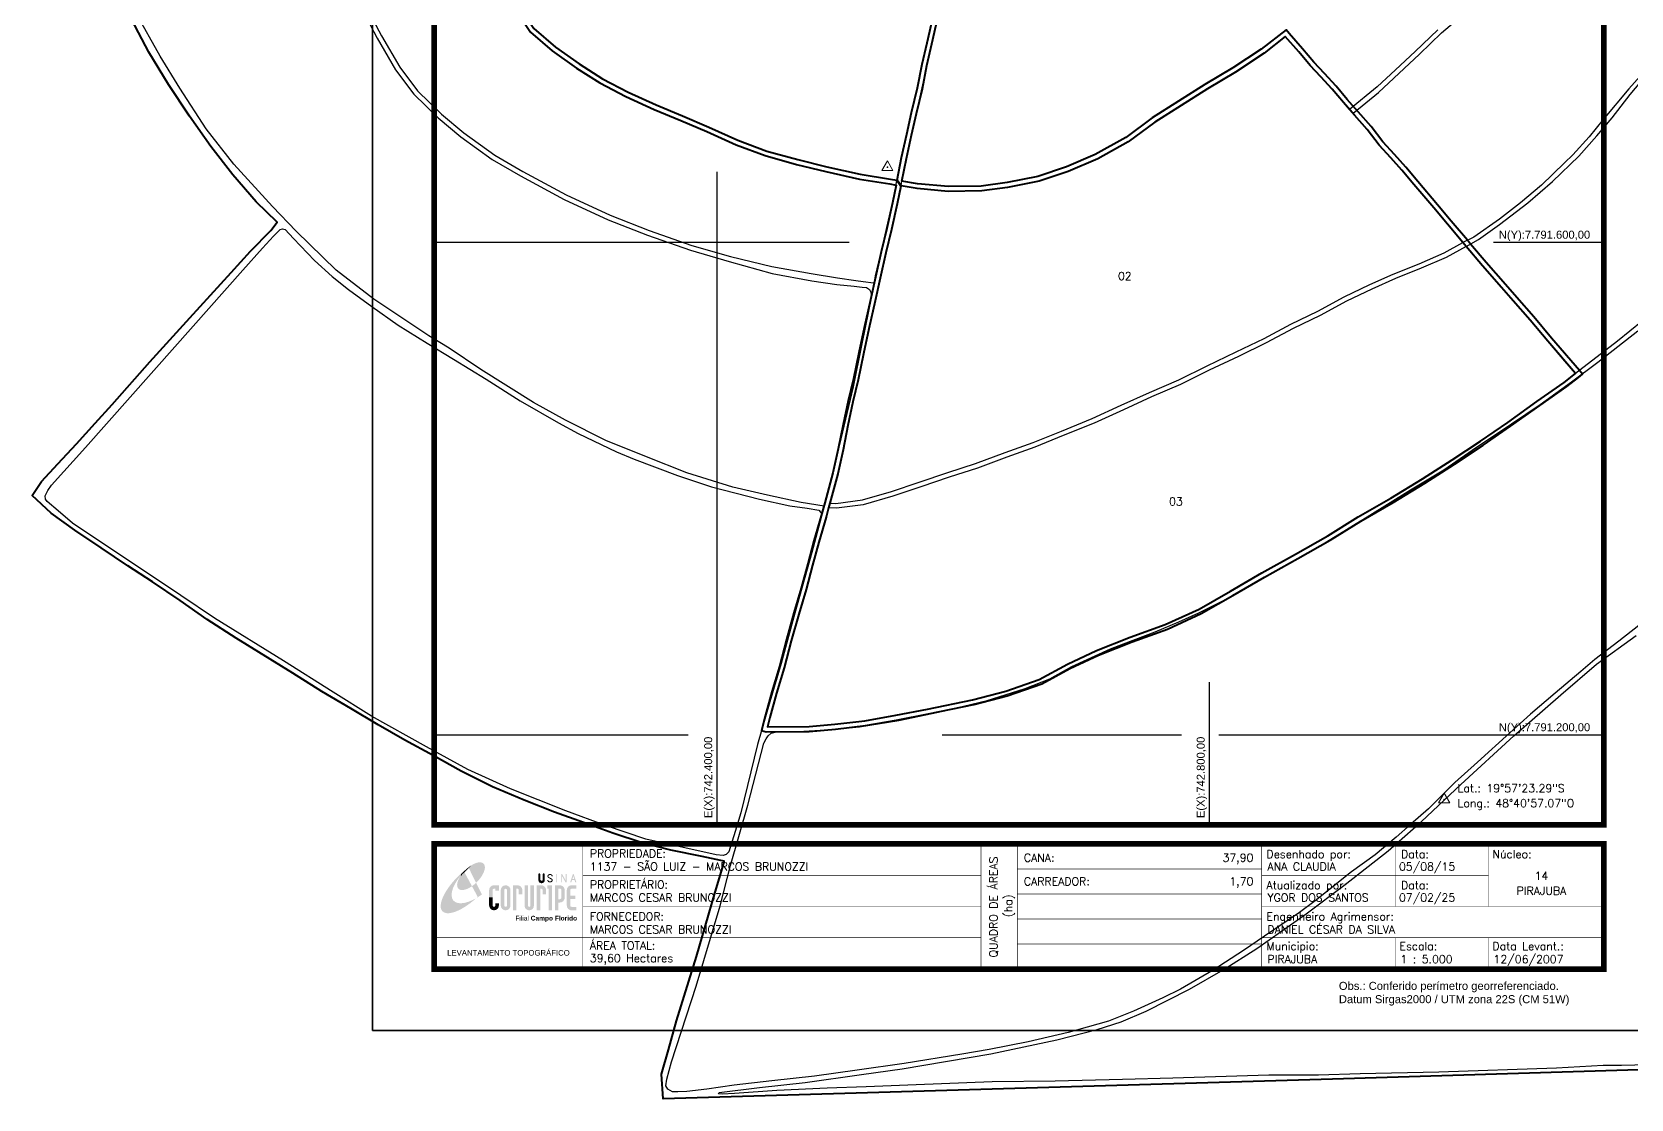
# Model space of a CAD drawing. Extents: x 741844 to 743821, y 7790904 to 7792445.
# Drawn here: x 741844 to 743142, y 7790904 to 7791771 of the extents above; entities that cross this region are included whole.
import ezdxf
from ezdxf.enums import TextEntityAlignment as Align

# ---------------------------------------------------------------- set-up
doc = ezdxf.new("R2010")
doc.units = 0
doc.header["$XCLIPFRAME"] = 2
doc.linetypes.add('LIN0', pattern=[0])
for name, color, linetype, lineweight in [('0114001133', 1, 'LIN0', 40), ('0114001137', 1, 'LIN0', 40), ('COORDENADAS', 7, 'Continuous', 5)]:
    doc.layers.add(name, color=color, linetype=linetype, lineweight=lineweight)
for name, color, linetype in [('0114001133001', 5, 'LIN0'), ('0114001133002', 5, 'LIN0'), ('0114001133003', 5, 'LIN0'), ('0114001133004', 5, 'LIN0'), ('0114001133005', 5, 'LIN0'), ('0114001133006', 5, 'LIN0'), ('0114001133007', 5, 'LIN0'), ('0114001133008', 5, 'LIN0'), ('0114001137001', 5, 'LIN0'), ('0114001137002', 5, 'LIN0'), ('0114001137003', 5, 'LIN0'), ('MALHA', 8, 'Continuous'), ('Margem', 5, 'Continuous'), ('TEXTO_NUN_TAL', 7, 'Continuous')]:
    doc.layers.add(name, color=color, linetype=linetype)
doc.styles.add('ARIAL', font='arial.ttf')
doc.styles.add('marcelo', font='arial.ttf')
doc.styles.add('Simplex', font='simplex.shx')
doc.styles.get("Standard").update_dxf_attribs({"font": 'arial.ttf'})
picture_1 = doc.add_image_def('image1.ecw', size_in_pixel=(69120, 216576))

# ---------------------------------------------------------------- blocks, each defined once
blk = doc.blocks.new('A$C78F83FB3')
at = {"layer": 'Margem'}
h = blk.add_hatch(color=20, dxfattribs=at)
edge = h.paths.add_edge_path()
edge.add_ellipse((19.49, 23.77), major_axis=(-6.68, -6.67), ratio=0.469426, start_angle=292.73277, end_angle=601.25787)
edge.add_ellipse((22.83, 22.05), major_axis=(12.64, 11.29), ratio=0.457614, start_angle=79.90686, end_angle=107.91393)
edge = h.paths.add_edge_path()
edge.add_ellipse((18.28, 18.7), major_axis=(13.95, 13.59), ratio=0.386848, start_angle=63.96117, end_angle=264.59932)
edge.add_ellipse((22.83, 22.05), major_axis=(12.64, 11.29), ratio=0.457614, start_angle=107.91393, end_angle=245.11815, ccw=False)
edge.add_ellipse((19.49, 23.77), major_axis=(-6.68, -6.67), ratio=0.469426, start_angle=241.25787, end_angle=292.73277, ccw=False)
for color, points in [(20, [(15.46, 26.12), (14.17, 24.81), (14.06, 24.24), (14.39, 23.97), (14.67, 24.54), (19.47, 29.32), (18.48, 28.66), (17.31, 27.78)]), (7, [(58.42, 24.9), (57.9, 24.9), (57.9, 21.73, -0.414214), (57.15, 20.98), (56.84, 20.98, -0.414214), (56.09, 21.73), (56.09, 24.9), (55.57, 24.9), (55.57, 21.73, 0.414214), (56.84, 20.46), (57.15, 20.46, 0.414214), (58.42, 21.73)]), (7, [(61.7, 24.9), (61.23, 24.9, 0.396318), (60.04, 23.78), (60.04, 23.72, 0.151912), (60.39, 22.97), (60.46, 22.92), (62.18, 22), (62.85, 21.83, 0.12407), (62.51, 22.42), (60.75, 23.36, -0.13192), (60.56, 23.77, -0.385578), (61.23, 24.37), (61.7, 24.37, -0.414214), (62.37, 23.7), (62.89, 23.7, 0.414214)]), (7, [(62.37, 23.7), (62.89, 23.7, 0.414214), (61.7, 24.9), (61.23, 24.9, 0.396318), (60.04, 23.78), (60.04, 23.72, 0.151912), (60.39, 22.97), (60.46, 22.92), (62.18, 22), (62.18, 22, -0.131921), (62.37, 21.59, -0.385578), (61.7, 20.98), (61.23, 20.98, -0.414214), (60.56, 21.65), (60.04, 21.65, 0.414214), (61.23, 20.46), (61.7, 20.46, 0.402546), (62.89, 21.61, 0.165292), (62.51, 22.42), (60.75, 23.36, -0.13192), (60.56, 23.77, -0.385578), (61.23, 24.37), (61.7, 24.37, -0.414214)]), (7, [(30.97, 12.46), (29.13, 12.46), (29.13, 8.21, 1), (34.29, 8.21), (34.29, 9.41), (32.45, 9.41), (32.45, 8.21, -1), (30.97, 8.21)])]:
    blk.add_hatch(color=color, dxfattribs=at).paths.add_polyline_path(points)
h = blk.add_hatch(color=7, dxfattribs=at)
h.paths.add_polyline_path([(31.71, 18.93, 0.414214), (29.13, 16.35), (29.13, 12.46), (30.97, 12.46), (30.97, 16.35, -0.414214), (31.71, 17.09), (32.45, 17.09), (32.45, 16.02), (34.29, 16.02), (34.29, 18.93)])
h.paths.add_polyline_path([(44.15, 17.09, -0.414214), (44.89, 16.35), (44.89, 14.1), (46.72, 14.1), (46.72, 16.17, 0.433937), (44.15, 18.93), (41.77, 18.93), (41.77, 12.46), (43.61, 12.46), (43.61, 17.09)])
h.paths.add_polyline_path([(43.61, 12.46), (41.77, 12.46), (41.77, 5.62), (43.61, 5.62)])
h.paths.add_polyline_path([(47.92, 12.46), (49.75, 12.46), (49.75, 18.93), (47.92, 18.93)])
h.paths.add_polyline_path([(52.91, 18.93), (51.08, 18.93), (51.08, 12.46), (52.91, 12.46)])
h.paths.add_polyline_path([(51.08, 8.12, -1), (49.75, 8.12), (49.75, 12.46), (47.92, 12.46), (47.92, 8.12, 1), (52.91, 8.12), (52.91, 12.46), (51.08, 12.46)])
h.paths.add_polyline_path([(54.41, 12.46), (56.25, 12.46), (56.25, 17.09), (56.79, 17.09, -0.414214), (57.53, 16.35), (57.53, 14.1), (59.36, 14.1), (59.36, 16.17, 0.433937), (56.79, 18.93), (54.41, 18.93)])
h.paths.add_polyline_path([(56.25, 12.46), (54.41, 12.46), (54.41, 5.62), (56.25, 5.62)])
h.paths.add_polyline_path([(60.73, 12.46), (62.58, 12.46), (62.58, 18.93), (60.02, 18.93), (60.02, 17.08), (60.73, 17.08)])
h.paths.add_polyline_path([(62.58, 12.46), (60.73, 12.46), (60.73, 5.62), (62.58, 5.62)])
h.paths.add_polyline_path([(64.06, 12.46), (65.82, 12.46), (65.82, 17.17), (66.66, 17.17, -0.450417), (67.48, 16.25), (67.48, 12.46), (69.24, 12.46, 0.002307), (69.24, 12.48, 0.005282), (69.23, 12.54, -0.000938), (69.23, 12.53), (69.23, 16.17, 0.433937), (66.66, 18.93), (64.06, 18.93)])
h.paths.add_polyline_path([(64.06, 5.62), (65.82, 5.62), (65.82, 9.77), (66.66, 9.77, 0.426056), (69.24, 12.46), (67.48, 12.46), (67.48, 12.45, -0.450417), (66.66, 11.53), (65.82, 11.53), (65.82, 12.46), (64.06, 12.46)])
h.paths.add_polyline_path([(70.37, 12.46), (74.87, 12.46), (74.87, 13.44), (72.21, 13.44), (72.21, 16.35, -0.414214), (72.95, 17.09), (75.38, 17.09), (75.38, 18.93), (72.95, 18.93, 0.414214), (70.37, 16.35)])
h.paths.add_polyline_path([(72.21, 11.62), (74.87, 11.62), (74.87, 12.46), (70.37, 12.46), (70.37, 8.21, 0.414214), (72.95, 5.62), (75.38, 5.62), (75.38, 7.47), (72.95, 7.47, -0.414214), (72.21, 8.21)])
h = blk.add_hatch(color=7, dxfattribs=at)
h.paths.add_polyline_path([(35.29, 16.35), (35.29, 8.21, 1), (40.46, 8.21, 0.016978), (40.45, 8.38), (40.45, 16.17, 0.433937), (37.88, 18.93), (37.87, 18.93, 0.41391)])
h.paths.add_polyline_path([(38.62, 16.35), (38.62, 8.21, -1), (37.13, 8.21), (37.13, 16.35, -1)], flags=16)
h = blk.add_hatch(color=7, dxfattribs=at)
h.paths.add_polyline_path([(65.24, 24.9), (64.72, 24.9), (64.72, 20.46), (65.24, 20.46)])
h.paths.add_polyline_path([(67.38, 20.46), (67.9, 20.46), (67.9, 23.74), (69.74, 20.46), (70.23, 20.46), (70.23, 24.9), (69.71, 24.9), (69.71, 21.58), (67.85, 24.9), (67.38, 24.9)])
h.paths.add_polyline_path([(72.17, 20.46), (72.72, 20.46), (73.14, 21.73), (74.49, 21.73), (74.9, 20.46), (75.45, 20.46), (74, 24.9), (73.62, 24.9)])
h.paths.add_polyline_path([(73.81, 23.8), (74.32, 22.25), (73.31, 22.25)], flags=16)
at = {"layer": 'Margem', "color": 7}
blk.add_lwpolyline([(58.42, 24.9), (57.9, 24.9), (57.9, 21.73, -0.414214), (57.15, 20.98), (56.84, 20.98, -0.414214), (56.09, 21.73), (56.09, 24.9), (55.57, 24.9), (55.57, 21.73, 0.414214), (56.84, 20.46), (57.15, 20.46, 0.414214), (58.42, 21.73), (58.42, 24.9)], format="xyb", close=True, dxfattribs=at)
at = {"layer": 'Margem', "color": 252, "insert": (43.05, 2.72), "char_height": 2.5, "width": 33.0271, "attachment_point": 1, "style": 'ARIAL'}
blk.add_mtext('Filial {\\fArial|b1|i0|c0|p34;Campo Florido}', dxfattribs=at)

msp = doc.modelspace()

# ---------------------------------------------------------------- linework, layer by layer
at = {"layer": '0114001133', "color": 3, "flags": 128}
msp.add_lwpolyline([(742414.5, 7792215.1), (742409.7, 7792210.6), (742380.3, 7792193.7), (742360.5, 7792179.4), (742338.9, 7792162.1), (742318.1, 7792143), (742300.2, 7792123.6), (742284.7, 7792104.3), (742269.4, 7792084.8), (742253.1, 7792063), (742238.8, 7792040.8), (742225.6, 7792018), (742213.5, 7791993.2), (742205.3, 7791969.9), (742199.3, 7791945.8), (742197.2, 7791918.8), (742197.8, 7791892.1), (742204.6, 7791864.8), (742216.1, 7791838.3), (742226.7, 7791815.6), (742238.4, 7791792.7), (742251.1, 7791773.6), (742268.8, 7791758.4), (742288, 7791744.9), (742307, 7791732.9), (742327.7, 7791722), (742350.5, 7791711.6), (742372, 7791702.6), (742393.4, 7791693.6), (742416.8, 7791683), (742440.4, 7791674.1), (742465.5, 7791667.2), (742489.3, 7791661.3), (742516.3, 7791655.4), (742540.9, 7791651.3), (742546, 7791650.5), (742549.3, 7791645.7), (742546.4, 7791631.2), (742541.7, 7791610.3), (742537.2, 7791591.5), (742532.6, 7791570.8), (742528.5, 7791552.5), (742523.4, 7791529.8), (742519, 7791509.4), (742514.6, 7791488.4), (742510.3, 7791470.5), (742506.3, 7791451.2), (742502.4, 7791431.4), (742498.1, 7791411.9), (742491.6, 7791388.3), (742490.6, 7791384.4), (742488.5, 7791376.7), (742482.6, 7791356.5), (742477.6, 7791337.9), (742472.3, 7791318.1), (742466.4, 7791298), (742460.3, 7791276.4), (742454.4, 7791254.4), (742448.2, 7791233.8), (742442.9, 7791214.1), (742441, 7791206.6), (742474.7, 7791206.8), (742495.7, 7791208.6), (742520, 7791211.5), (742545.1, 7791215.9), (742570.9, 7791221), (742607.5, 7791228.5), (742634.6, 7791235.6), (742661.7, 7791244.9), (742684.6, 7791257.4), (742708.2, 7791268.5), (742735.6, 7791279.3), (742764, 7791289.5), (742791.5, 7791302.2), (742817, 7791316.7), (742842.5, 7791331.5), (742869.7, 7791346.7), (742896, 7791361.6), (742920.8, 7791377), (742947.3, 7791392.1), (742972.8, 7791407.9), (742996.9, 7791423.3), (743020.1, 7791438.5), (743042.1, 7791453.8), (743065.8, 7791470.7), (743087.9, 7791486.2), (743097.1, 7791493.4), (743074.6, 7791519.6), (743060.3, 7791536.9), (743046.6, 7791552.5), (743037.1, 7791563.2), (743021.6, 7791581), (743008.4, 7791596.7), (743005.8, 7791599.8), (742993.3, 7791614.7), (742982.1, 7791627.9), (742965.9, 7791646.9), (742956.2, 7791658.6), (742947.3, 7791668.7), (742937.8, 7791679), (742928.1, 7791691.5), (742917.8, 7791703.3), (742908.8, 7791713.5), (742899.6, 7791724.4), (742890.4, 7791734.5), (742881.7, 7791743.7), (742872.4, 7791754.6), (742861.5, 7791767.1), (742844.4, 7791753.6), (742821, 7791738.3), (742798.2, 7791724.7), (742755.6, 7791697.7), (742733.8, 7791681.7), (742709.2, 7791667.9), (742685.2, 7791657.6), (742661.7, 7791649.7), (742636, 7791644.5), (742615, 7791641.8), (742587.7, 7791641.3), (742562.4, 7791643.6), (742549.4, 7791645.8), (742546.2, 7791650.6), (742549.8, 7791668.9), (742554, 7791687.8), (742558, 7791705.5), (742562.9, 7791725.5), (742566.6, 7791744.6), (742570.6, 7791762.1), (742575.4, 7791783.5), (742582.3, 7791818), (742586.3, 7791835.8), (742590.6, 7791854.8), (742594.4, 7791874.2), (742599.3, 7791894.6), (742603, 7791915.3), (742608, 7791937.5), (742613.2, 7791958.9), (742617.3, 7791977.9), (742621.5, 7791998.5), (742625.9, 7792019.2), (742630.3, 7792039.2), (742634.8, 7792058.5), (742638.4, 7792074.6), (742642.6, 7792095.2), (742646.7, 7792114.7), (742650.1, 7792131.3), (742656.4, 7792162.7), (742661.5, 7792168.8), (743714.4, 7791971.4), (743717.5, 7791968.1), (743729.2, 7791964.9), (743740.1, 7791961.5), (743753.5, 7791959.4), (743765.8, 7791956.3), (743776.9, 7791954.4), (743789.7, 7791951.6), (743801.4, 7791948.9), (743813.9, 7791946.2), (743821.4, 7791938.5), (743816.3, 7791926.3), (743812.2, 7791915.6), (743807, 7791903.7), (743804, 7791892.4), (743799.7, 7791882), (743795.7, 7791871.1), (743792.3, 7791860.3), (743787.9, 7791850.5), (743785.3, 7791840.8), (743756.1, 7791765.4), (743753.2, 7791756.3), (743748.8, 7791748.5), (743746.7, 7791739.9), (743737.8, 7791723.3), (743734.4, 7791715.4), (743732.5, 7791706.3), (743728.4, 7791696.7), (743724.2, 7791688.1), (743720.5, 7791680.7), (743719.5, 7791673.9), (743717.2, 7791665), (743713.5, 7791655.2), (743709.7, 7791645.2), (743705.5, 7791635.8), (743701.9, 7791627.4), (743700, 7791619.2), (743696.2, 7791609.4), (743692.3, 7791599.3), (743687.4, 7791589), (743684.2, 7791580.1), (743681.5, 7791570.7), (743678.3, 7791560.2), (743674.3, 7791552), (743672, 7791543.4), (743668.2, 7791533.7), (743664.2, 7791523.9), (743661.1, 7791515), (743656.5, 7791506.8), (743654.3, 7791496.8), (743650.7, 7791486.2), (743646.9, 7791475.6), (743643.3, 7791466.5), (743639.9, 7791457.8), (743636.6, 7791448.3), (743633, 7791437.9), (743629.5, 7791426.6), (743624.7, 7791417.6), (743621.9, 7791408.9), (743618.7, 7791399.7), (743615.6, 7791391.4), (743612.6, 7791382.3), (743608.6, 7791372.9), (743602, 7791352), (743598.1, 7791341.6), (743594.4, 7791330.7), (743587, 7791316.8), (743586.2, 7791308.4), (743581.6, 7791297.7), (743578.1, 7791286.5), (743574, 7791274.9), (743569.5, 7791263.8), (743565.6, 7791252.5), (743561, 7791242), (743556.9, 7791230.9), (743552.6, 7791222.2), (743550.1, 7791215.8), (743548.2, 7791206.7), (743544.3, 7791195.8), (743540.5, 7791184.8), (743536.5, 7791174), (743532.5, 7791162.7), (743528.1, 7791153.4), (743524.5, 7791144.2), (743521.1, 7791133.5), (743516.6, 7791122.2), (743512, 7791111.3), (743507.7, 7791100.2), (743503.5, 7791089.1), (743499.1, 7791077.5), (743495.1, 7791066.6), (743488.8, 7791049.8), (743485.6, 7791040.6), (743481.7, 7791029.4), (743477.3, 7791018), (743473.4, 7791007.3), (743469.1, 7790996.4), (743464.8, 7790985.9), (743461.6, 7790975), (743456.9, 7790963.5), (743453.1, 7790952.7), (743447.1, 7790942.7), (743445.7, 7790940.7), (743441.8, 7790937), (742899.9, 7790920.3), (742356.2, 7790904.3), (742354.9, 7790924.5), (742360.6, 7790944.1), (742367.2, 7790967.9), (742383.2, 7791020), (742390.7, 7791045.3), (742398.5, 7791072.3), (742405.2, 7791094.7), (742405.9, 7791097.3), (742403.2, 7791097.9), (742387.9, 7791101.2), (742362.6, 7791106.5), (742339.3, 7791112.4), (742315.5, 7791120.1), (742291.6, 7791128.7), (742268.1, 7791137.1), (742243.4, 7791147), (742217.6, 7791157.9), (742192.1, 7791170.6), (742169.5, 7791183.2), (742146.4, 7791195.7), (742124.7, 7791208.1), (742102.5, 7791221.3), (742079, 7791235.2), (742055.5, 7791250.1), (742009.5, 7791278.4), (741985.9, 7791293.7), (741963.9, 7791309.2), (741941.6, 7791324.2), (741921.4, 7791337.4), (741899.9, 7791351.9), (741878.5, 7791366.2), (741859.3, 7791380), (741843.7, 7791394.4), (741851.5, 7791405.8), (741864.6, 7791420.1), (741879.7, 7791436.4), (741895, 7791453.2), (741908.8, 7791468.3), (741939.4, 7791502.9), (741955.7, 7791520.8), (741971.9, 7791538.8), (741988.7, 7791557.2), (742005.3, 7791575.4), (742021.1, 7791592.9), (742037.5, 7791609.5), (742042.8, 7791616.4), (742025.8, 7791632.9), (742006.8, 7791654.9), (741989, 7791677.9), (741971.7, 7791702.4), (741954.4, 7791728.3), (741938.6, 7791754.5), (741924.4, 7791781.2), (741912.1, 7791807.5), (741902.2, 7791835.2), (741893.6, 7791862.6), (741887.2, 7791891.7), (741882.6, 7791922.1), (741879.9, 7791951.9), (741877.9, 7791980.6), (741876, 7792008), (741875.9, 7792035), (741877.9, 7792063), (741882.1, 7792091.2), (741888.5, 7792120.5), (741900.2, 7792147), (741916.1, 7792172.9), (741935, 7792193.5), (741955.1, 7792212.9), (741975.5, 7792231.5), (741995.7, 7792248.7), (742015.5, 7792263.8), (742037, 7792277.7), (742054, 7792283.1), (742075.7, 7792279.5), (742098.8, 7792275.3), (742122.4, 7792270.8), (742146.5, 7792266), (742168.8, 7792261.8), (742192.8, 7792257.1), (742215.5, 7792252.8), (742238.2, 7792247.6), (742264.6, 7792242.5), (742293.3, 7792237.9), (742414.5, 7792215.1)], dxfattribs=at)
at = {"layer": '0114001133001', "color": 2}
msp.add_lwpolyline([(742116.2, 7791789.2), (742127.6, 7791767.7), (742142.4, 7791742.3), (742156.7, 7791722.9), (742176.2, 7791704), (742194.4, 7791688.8), (742219.6, 7791670.8), (742242.4, 7791657.4), (742277.6, 7791638.5), (742313.3, 7791622), (742344.9, 7791609.5), (742379.6, 7791597.4), (742411, 7791588.4), (742444.5, 7791580.5), (742476.5, 7791574.8), (742497.9, 7791571.3), (742512.7, 7791569.1), (742518.6, 7791568.1), (742527.1, 7791567), (742527.8, 7791567.3), (742528.6, 7791572.9), (742535.3, 7791600), (742541.5, 7791627.6), (742544.8, 7791643.5), (742546, 7791650.5), (742540.9, 7791651.3), (742516.3, 7791655.4), (742489.3, 7791661.3), (742465.5, 7791667.2), (742440.4, 7791674.1), (742416.8, 7791683), (742393.4, 7791693.6), (742372, 7791702.6), (742350.5, 7791711.6), (742327.7, 7791722), (742307, 7791732.9), (742288, 7791744.9), (742268.8, 7791758.4), (742251.1, 7791773.6)], dxfattribs=at)
at = {"layer": '0114001133002', "color": 2}
msp.add_lwpolyline([(742112.6, 7791787.4), (742124.1, 7791765.8), (742139, 7791740.1), (742153.7, 7791720.3), (742173.6, 7791701), (742192, 7791685.6), (742217.4, 7791667.4), (742240.5, 7791653.9), (742275.8, 7791634.9), (742311.7, 7791618.3), (742343.5, 7791605.8), (742378.4, 7791593.6), (742409.9, 7791584.5), (742444.8, 7791574.7), (742476.9, 7791568.6), (742497.4, 7791565.8), (742511.3, 7791564.3), (742517.8, 7791563.7), (742521.3, 7791563.2), (742523.7, 7791561.8), (742525, 7791559.4), (742525.5, 7791556.1), (742517.6, 7791517.6), (742510.5, 7791482.7), (742500.6, 7791440.3), (742487, 7791385.8), (742468.2, 7791388.7), (742441.1, 7791394.6), (742412.9, 7791401.3), (742375.5, 7791412.9), (742342.7, 7791425.7), (742309.7, 7791439), (742277, 7791455.5), (742251, 7791470), (742208.3, 7791496.8), (742182.5, 7791514), (742166, 7791524.2), (742121.2, 7791553.8), (742090.7, 7791577.3), (742058.2, 7791609), (742039.1, 7791629.2), (742007.7, 7791663.6), (741985.1, 7791692.2), (741963.8, 7791725.3), (741947.7, 7791751.3), (741928, 7791786.4)], dxfattribs=at)
at = {"layer": '0114001133003', "color": 2}
msp.add_lwpolyline([(742049.2, 7791610.5), (742056.1, 7791603.2), (742073.2, 7791585.3), (742087.5, 7791572.3), (742100.7, 7791561.7), (742119.7, 7791547.8), (742141, 7791532.6), (742164.7, 7791518), (742186, 7791505.1), (742212.4, 7791488.8), (742240, 7791471.3), (742271.2, 7791453.4), (742287.2, 7791444.7), (742318.3, 7791429.9), (742332.7, 7791424), (742368, 7791410.6), (742395.6, 7791401.4), (742434.4, 7791391.4), (742459, 7791386), (742473.2, 7791384), (742482.8, 7791382.4), (742484.4, 7791380.7), (742485.3, 7791379.5), (742484.9, 7791377.5), (742477.1, 7791348.1), (742463.1, 7791298.9), (742452.2, 7791258), (742443, 7791226.9), (742432.8, 7791192.3), (742419.3, 7791136.8), (742414.7, 7791121.6), (742409.5, 7791105), (742407.5, 7791102.8), (742405, 7791102), (742399.3, 7791102.6), (742342.2, 7791115.3), (742309.3, 7791126.4), (742277.2, 7791138.3), (742232.2, 7791156.3), (742197.6, 7791172), (742164.1, 7791190.4), (742119.5, 7791215.2), (742088.3, 7791234.6), (742047.8, 7791260.1), (741991.9, 7791294.8), (741964.5, 7791313.2), (741930.2, 7791336.1), (741895.6, 7791359.1), (741876.6, 7791371.8), (741864.9, 7791382), (741856, 7791389.6), (741854.7, 7791391.3), (741854.3, 7791394.1), (741856.4, 7791398.5), (741859.6, 7791402.7), (741887.1, 7791433.5), (741959.6, 7791515.1), (742014.9, 7791577.3), (742030.8, 7791595.2), (742039.7, 7791605), (742043.5, 7791608.9), (742045.3, 7791610.5), (742047.1, 7791611)], close=True, dxfattribs=at)
at = {"layer": '0114001133004', "color": 2}
msp.add_lwpolyline([(742985.3, 7791772.7), (742967, 7791755), (742950.9, 7791740), (742936.2, 7791726.2), (742913.6, 7791708), (742908.8, 7791713.5), (742899.6, 7791724.4), (742890.4, 7791734.5), (742881.7, 7791743.7), (742872.4, 7791754.6), (742861.5, 7791767.1), (742844.4, 7791753.6), (742821, 7791738.3), (742798.2, 7791724.7), (742755.6, 7791697.7), (742733.8, 7791681.7), (742709.2, 7791667.9), (742685.2, 7791657.6), (742661.7, 7791649.7), (742636, 7791644.5), (742615, 7791641.8), (742587.7, 7791641.3), (742562.4, 7791643.6), (742549.4, 7791645.8), (742550.4, 7791651.9), (742569.6, 7791739), (742599.7, 7791877.9)], dxfattribs=at)
at = {"layer": '0114001133005', "color": 2}
msp.add_lwpolyline([(743165.9, 7791753.2), (743140.4, 7791724.7), (743119.7, 7791699.8), (743108.2, 7791685.7), (743095.1, 7791671.1), (743088.3, 7791664.5), (743069.5, 7791646.4), (743052.6, 7791632.2), (743035.4, 7791618.9), (743014.6, 7791604.3), (743005.8, 7791599.8), (742993.3, 7791614.7), (742982.1, 7791627.9), (742965.9, 7791646.9), (742956.2, 7791658.6), (742947.3, 7791668.7), (742937.8, 7791679), (742928.1, 7791691.5), (742917.8, 7791703.3), (742916.5, 7791704.8), (742937.2, 7791721.8), (742970.4, 7791752.7), (742988.3, 7791770.1), (743002.4, 7791782)], dxfattribs=at)
at = {"layer": '0114001133006', "color": 2}
for points in [[(743008.4, 7791596.7), (743018.3, 7791602.2), (743035.4, 7791614.6), (743058.4, 7791632.1), (743078.4, 7791649.5), (743099.8, 7791670), (743114.6, 7791686.5), (743126.9, 7791701.1), (743141.6, 7791720.1), (743153.3, 7791733.8)], [(743151.4, 7791536), (743131.2, 7791519.8), (743097.1, 7791493.4), (743074.6, 7791519.6), (743060.3, 7791536.9), (743046.6, 7791552.5), (743037.1, 7791563.2), (743021.6, 7791581), (743008.4, 7791596.7)]]:
    msp.add_lwpolyline(points, dxfattribs=at)
at = {"layer": '0114001133007', "color": 2}
msp.add_lwpolyline([(743154.8, 7791293.7), (743132.4, 7791276), (743112.9, 7791261.3), (743101.5, 7791251.6), (743080.7, 7791234), (743060.7, 7791216.8), (743043.8, 7791201.6), (743017.6, 7791177.7), (742999.3, 7791161.3), (742977.7, 7791140), (742963.1, 7791127.1), (742951.4, 7791116.9), (742934.6, 7791102.7), (742915.2, 7791088.8), (742885.8, 7791065.1), (742872.9, 7791055.7), (742844.6, 7791036.4), (742827.6, 7791024.9), (742802.9, 7791008.9), (742776.4, 7790993.6), (742762.1, 7790986.4), (742738.1, 7790975.5), (742718, 7790967.5), (742700.6, 7790962.5), (742685.1, 7790958.3), (742652.8, 7790950.8), (742621, 7790944.4), (742598.8, 7790940.7), (742551.9, 7790933.1), (742513.8, 7790927.8), (742479.2, 7790922.8), (742444.5, 7790919.1), (742413.8, 7790915.4), (742391.7, 7790912.3), (742375.4, 7790910.5), (742368.1, 7790910), (742363.7, 7790910.1), (742360, 7790912.2), (742358.5, 7790915.1), (742359.2, 7790920.4), (742363.1, 7790934.5), (742383, 7790996), (742402.6, 7791061.2), (742411, 7791094), (742424.9, 7791142.8), (742438.1, 7791193.3), (742439.8, 7791196.9), (742441.4, 7791199.1), (742444, 7791201.3), (742447.2, 7791202.3), (742451.4, 7791202.4), (742465.7, 7791202.6), (742470.6, 7791203), (742492.8, 7791204.3), (742515.6, 7791206.4), (742547.6, 7791211.6), (742579.9, 7791218.4), (742619.3, 7791228), (742650.2, 7791237.7), (742670.2, 7791245.6), (742688, 7791255.5), (742719.6, 7791269.9), (742730, 7791274), (742755.7, 7791283.7), (742775, 7791291.7), (742791.2, 7791299.1), (742813.5, 7791310.1), (742833.5, 7791321.6), (742862.1, 7791338.2), (742890, 7791353.9), (742928, 7791377.2), (742963.2, 7791398.9), (742990.3, 7791415.2), (743016.8, 7791433.6), (743045.2, 7791452.6), (743068.6, 7791468.2), (743093.8, 7791486.6), (743115.4, 7791502.6), (743147.8, 7791528)], dxfattribs=at)
at = {"layer": '0114001133008', "color": 2}
msp.add_lwpolyline([(743210.6, 7790933.3), (743134.6, 7790931.4), (743119.5, 7790931.5), (743081.6, 7790929.4), (742986.3, 7790926), (742922.4, 7790924.6), (742888.4, 7790923.7), (742848.1, 7790923.6), (742770.1, 7790921.3), (742729.3, 7790920.1), (742674.6, 7790918.7), (742623.5, 7790918.1), (742561.7, 7790915.8), (742521.1, 7790914.3), (742489.4, 7790913.1), (742448.6, 7790911.2), (742414.2, 7790908.8), (742404.1, 7790908.3), (742401.3, 7790908.6), (742401.7, 7790909.6), (742434.4, 7790913.6), (742471.5, 7790917.8), (742517.4, 7790924.2), (742550.4, 7790928.8), (742622.4, 7790940.9), (742676, 7790952.2), (742708.8, 7790960.6), (742728.1, 7790966.9), (742748.4, 7790975.5), (742783.8, 7790993.5), (742811, 7791009.2), (742838.4, 7791026.6), (742878.4, 7791054.7), (742910, 7791078.6), (742945, 7791105.9), (742972, 7791129.6), (743004.1, 7791159.8), (743047.1, 7791199.2), (743085.2, 7791232.6), (743114.2, 7791257.3), (743146.3, 7791280.8)], dxfattribs=at)
at = {"layer": '0114001137', "flags": 128}
msp.add_lwpolyline([(742410.8, 7792215.8), (742378.3, 7792197.1), (742358, 7792182.6), (742336.4, 7792165.2), (742315.1, 7792145.7), (742297.2, 7792126.4), (742281.6, 7792106.8), (742266.2, 7792087.2), (742249.8, 7792065.2), (742235.5, 7792042.9), (742222, 7792019.7), (742209.9, 7791995), (742201.4, 7791970.9), (742195.5, 7791946.8), (742193.2, 7791918.7), (742193.8, 7791892), (742201, 7791863.2), (742212.5, 7791836.7), (742223.4, 7791814.4), (742225.2, 7791810.7), (742234.9, 7791790.9), (742248.5, 7791770.6), (742266.2, 7791755.4), (742285.9, 7791741.5), (742304.9, 7791729.5), (742326, 7791718.4), (742348.9, 7791707.9), (742370.5, 7791698.9), (742391.8, 7791689.9), (742415.4, 7791679.3), (742439, 7791670.4), (742464.6, 7791663.3), (742488.4, 7791657.5), (742515.7, 7791651.4), (742540.2, 7791647.4), (742545.4, 7791646.5), (742542.5, 7791632.1), (742537.8, 7791611.1), (742533.3, 7791592.4), (742528.7, 7791571.7), (742524.6, 7791553.4), (742519.5, 7791530.6), (742515.1, 7791510.2), (742510.7, 7791489.2), (742506.4, 7791471.3), (742502.4, 7791452), (742498.5, 7791432.2), (742494.1, 7791412.8), (742487.6, 7791388.5), (742486.5, 7791384.6), (742484.6, 7791377.8), (742478.7, 7791357.7), (742473.7, 7791339), (742468.4, 7791319.1), (742462.5, 7791299.1), (742456.4, 7791277.5), (742450.6, 7791255.5), (742444.4, 7791235), (742439, 7791215.1), (742436.1, 7791203.6), (742440, 7791202.6), (742474.7, 7791202.8), (742496.1, 7791204.6), (742520.5, 7791207.5), (742545.8, 7791211.9), (742571.7, 7791217.1), (742608.5, 7791224.7), (742635.6, 7791231.8), (742663.7, 7791241.4), (742686.5, 7791253.9), (742709.7, 7791264.8), (742737.1, 7791275.5), (742765.7, 7791285.9), (742793.1, 7791298.6), (742819, 7791313.2), (742844.5, 7791328), (742871.6, 7791343.3), (742897.9, 7791358.2), (742922.8, 7791373.5), (742949.2, 7791388.7), (742974.9, 7791404.5), (742999, 7791419.9), (743022.3, 7791435.2), (743044.4, 7791450.6), (743068.1, 7791467.5), (743090.2, 7791483), (743099.7, 7791490.3), (743102.9, 7791492.8), (743100.3, 7791495.8), (743077.6, 7791522.2), (743063.3, 7791539.5), (743049.6, 7791555.1), (743040.2, 7791565.8), (743024.6, 7791583.6), (743012, 7791598.6), (743009.4, 7791601.7), (742996.3, 7791617.3), (742985.2, 7791630.5), (742969, 7791649.4), (742959.3, 7791661.1), (742950.2, 7791671.4), (742940.8, 7791681.7), (742931.1, 7791694.1), (742920.8, 7791706), (742911.8, 7791716.1), (742902.7, 7791726.9), (742893.3, 7791737.2), (742884.6, 7791746.4), (742875.5, 7791757.2), (742864.7, 7791769.5), (742862.2, 7791772.7), (742842, 7791756.8), (742818.9, 7791741.7), (742796.1, 7791728.2), (742753.3, 7791701), (742731.9, 7791685.2), (742707.2, 7791671.4), (742683.9, 7791661.4), (742660.4, 7791653.5), (742635.5, 7791648.5), (742614.4, 7791645.7), (742588.1, 7791645.3), (742562.8, 7791647.6), (742550.1, 7791649.8), (742553.8, 7791668), (742557.9, 7791687), (742561.9, 7791704.6), (742566.8, 7791724.6), (742570.5, 7791743.7), (742574.5, 7791761.3), (742579.3, 7791782.7), (742586.2, 7791817.1), (742590.2, 7791834.9), (742594.6, 7791854), (742598.4, 7791873.5), (742603.2, 7791893.9), (742607, 7791914.6), (742611.8, 7791936.5), (742617.1, 7791958), (742621.2, 7791977.1), (742625.5, 7791997.7), (742629.8, 7792018.3), (742634.2, 7792038.4), (742638.7, 7792057.7), (742642.3, 7792073.8), (742646.5, 7792094.3), (742650.6, 7792113.9), (742654, 7792130.5), (742660.3, 7792161.9), (742665.4, 7792168.1)], close=True, dxfattribs=at)
at = {"layer": '0114001137001', "flags": 128}
msp.add_lwpolyline([(742608, 7791937.5), (742613.2, 7791958.9), (742617.3, 7791977.9), (742621.5, 7791998.5), (742625.9, 7792019.2), (742630.3, 7792039.2), (742634.8, 7792058.5), (742638.4, 7792074.6), (742642.6, 7792095.2), (742646.7, 7792114.7), (742650.1, 7792131.3), (742653.6, 7792148.8), (742656.4, 7792162.7), (742648.3, 7792164.2), (742620.7, 7792169.5), (742595.4, 7792174), (742572.8, 7792178.7), (742546.4, 7792184), (742517.4, 7792189.7), (742488.7, 7792195.7), (742459.4, 7792201.2), (742430.8, 7792206.7), (742409.7, 7792210.6), (742399.6, 7792204.8), (742380.3, 7792193.7), (742360.5, 7792179.4), (742338.9, 7792162.1), (742318.1, 7792143), (742300.2, 7792123.6), (742284.7, 7792104.3), (742269.4, 7792084.8), (742253.1, 7792063), (742238.8, 7792040.8), (742225.6, 7792018), (742213.5, 7791993.2), (742205.3, 7791969.9), (742199.3, 7791945.8), (742197.2, 7791918.8), (742197.8, 7791892.1), (742204.6, 7791864.8), (742216.1, 7791838.3), (742226.7, 7791815.6), (742238.4, 7791792.7), (742251.1, 7791773.6), (742268.8, 7791758.4), (742288, 7791744.9), (742307, 7791732.9), (742327.7, 7791722), (742350.5, 7791711.6), (742372, 7791702.6), (742393.4, 7791693.6), (742416.8, 7791683), (742440.4, 7791674.1), (742465.5, 7791667.2), (742489.3, 7791661.3), (742516.3, 7791655.4), (742540.9, 7791651.3), (742546.1, 7791650.4), (742549.8, 7791668.9), (742554, 7791687.8), (742558, 7791705.5), (742562.9, 7791725.5), (742566.6, 7791744.6), (742570.6, 7791762.1), (742575.4, 7791783.5), (742579.5, 7791804), (742582.3, 7791818), (742586.3, 7791835.8), (742590.6, 7791854.8), (742594.4, 7791874.2), (742599.3, 7791894.6), (742603, 7791915.3)], close=True, dxfattribs=at)
at = {"layer": '0114001137002', "flags": 128}
msp.add_lwpolyline([(742965.9, 7791646.9), (742956.2, 7791658.6), (742947.3, 7791668.7), (742937.8, 7791679), (742928.1, 7791691.5), (742917.8, 7791703.3), (742908.8, 7791713.5), (742899.6, 7791724.4), (742890.4, 7791734.5), (742881.7, 7791743.7), (742872.4, 7791754.6), (742861.5, 7791767.1), (742844.4, 7791753.6), (742821, 7791738.3), (742798.2, 7791724.7), (742755.6, 7791697.7), (742733.8, 7791681.7), (742709.2, 7791667.9), (742685.2, 7791657.6), (742661.7, 7791649.7), (742636, 7791644.5), (742615, 7791641.8), (742587.7, 7791641.3), (742562.4, 7791643.6), (742549.3, 7791645.8), (742546.4, 7791631.2), (742541.7, 7791610.3), (742537.2, 7791591.5), (742532.6, 7791570.8), (742528.5, 7791552.5), (742523.4, 7791529.8), (742519, 7791509.4), (742514.6, 7791488.4), (742510.3, 7791470.5), (742506.3, 7791451.2), (742502.4, 7791431.4), (742498.1, 7791411.9), (742491.6, 7791388.3), (742496.4, 7791388), (742518.2, 7791390.8), (742541.6, 7791397.7), (742564.1, 7791405.3), (742587.4, 7791413), (742610, 7791420.4), (742633.9, 7791429.2), (742656.7, 7791437.5), (742679.7, 7791446.7), (742704.6, 7791456.8), (742728.3, 7791467.7), (742751.2, 7791478), (742774.9, 7791488.2), (742798, 7791499.7), (742821.7, 7791511), (742844.2, 7791521.9), (742866.1, 7791533.6), (742888, 7791544), (742909.2, 7791555.7), (742930.1, 7791565.7), (742949.2, 7791574.2), (742970.1, 7791582.6), (742990.4, 7791591.5), (743005.8, 7791599.8), (742993.3, 7791614.7), (742982.1, 7791627.9)], close=True, dxfattribs=at)
at = {"layer": '0114001137003', "flags": 128}
msp.add_lwpolyline([(742681.2, 7791443), (742658.2, 7791433.7), (742635.3, 7791425.4), (742611.4, 7791416.7), (742588.6, 7791409.2), (742565.4, 7791401.5), (742542.8, 7791393.9), (742518.7, 7791386.8), (742496.9, 7791384), (742490.6, 7791384.4), (742488.5, 7791376.7), (742482.6, 7791356.5), (742477.6, 7791337.9), (742472.3, 7791318.1), (742466.4, 7791298), (742460.3, 7791276.4), (742454.4, 7791254.4), (742448.2, 7791233.8), (742442.9, 7791214.1), (742441, 7791206.6), (742451.8, 7791206.7), (742474.7, 7791206.8), (742495.7, 7791208.6), (742520, 7791211.5), (742545.1, 7791215.9), (742570.9, 7791221), (742607.5, 7791228.5), (742634.6, 7791235.6), (742661.7, 7791244.9), (742684.6, 7791257.4), (742708.2, 7791268.5), (742735.6, 7791279.3), (742764, 7791289.5), (742791.5, 7791302.2), (742817, 7791316.7), (742842.5, 7791331.5), (742869.7, 7791346.7), (742896, 7791361.6), (742920.8, 7791377), (742947.3, 7791392.1), (742972.8, 7791407.9), (742996.9, 7791423.3), (743020.1, 7791438.5), (743042.1, 7791453.8), (743065.8, 7791470.7), (743087.9, 7791486.2), (743097.1, 7791493.4), (743088.4, 7791503.6), (743074.6, 7791519.6), (743060.3, 7791536.9), (743046.6, 7791552.5), (743037.1, 7791563.2), (743021.6, 7791581), (743008.4, 7791596.7), (742992, 7791587.8), (742971.7, 7791578.9), (742950.9, 7791570.6), (742931.8, 7791562), (742911.2, 7791552.2), (742889.9, 7791540.5), (742868, 7791530), (742846, 7791518.4), (742823.4, 7791507.3), (742799.7, 7791496.1), (742776.5, 7791484.5), (742752.8, 7791474.4), (742730, 7791464), (742706.2, 7791453.2)], close=True, dxfattribs=at)
at = {"layer": 'COORDENADAS', "color": 7, "lineweight": 9, "flags": 128}
for points in [[(742533.8, 7791658.3), (742542.9, 7791658.3), (742538.4, 7791666.2)], [(742985.9, 7791144.8), (742995, 7791144.8), (742990.5, 7791152.6)]]:
    msp.add_lwpolyline(points, close=True, dxfattribs=at)
at = {"layer": 'COORDENADAS', "color": 7, "lineweight": 9, "const_width": 0.706, "flags": 128}
for points in [[(742538, 7791661, -1), (742538.7, 7791661, -1)], [(742990.1, 7791147.4, -1), (742990.8, 7791147.4, -1)]]:
    msp.add_lwpolyline(points, format="xyb", close=True, dxfattribs=at)
at = {"layer": 'MALHA', "linetype": 'Continuous'}
for p, q in [((742400, 7791127), (742400, 7791657.2)), ((742170.2, 7791600), (742507.3, 7791600)), ((743030.7, 7791600), (743120.2, 7791600)), ((742800, 7791127), (742800, 7791242.7)), ((742170.2, 7791200), (742376.5, 7791200)), ((742582.8, 7791200), (742777.2, 7791200)), ((742807.4, 7791200), (743120.2, 7791200))]:
    msp.add_line(p, q, dxfattribs=at)
at = {"layer": 'Margem', "color": 174, "linetype": 'LIN0'}
msp.add_line((742120.2, 7790959.8), (742120.2, 7792444.8), dxfattribs=at)
at = {"layer": 'Margem', "color": 174, "linetype": 'LIN0', "flags": 128}
msp.add_lwpolyline([(743170.2, 7790959.8), (743170.2, 7792444.8), (742120.2, 7792444.8), (742120.2, 7790959.8)], close=True, dxfattribs=at)
at = {"layer": 'Margem', "color": 174, "linetype": 'LIN0', "const_width": 4.54, "flags": 128}
for points in [[(743120.2, 7791127), (743120.2, 7792394.8), (742170.2, 7792394.8), (742170.2, 7791127)], [(742170.2, 7791111.5), (743120.2, 7791111.5), (743120.2, 7791009.8), (742170.2, 7791009.8)]]:
    msp.add_lwpolyline(points, close=True, dxfattribs=at)
at = {"layer": 'Margem', "color": 174, "linetype": 'LIN0', "flags": 128}
for points, const_width in [([(742291, 7791111.5), (742291, 7791009.8)], 0.505), ([(742291, 7791111.5), (742291, 7791010.7)], 0.5), ([(742614.3, 7791111.5), (742614.3, 7791011.1)], 0.505), ([(742643.9, 7791111.5), (742643.9, 7791011.1)], 0.505), ([(742842.2, 7791111.5), (742842.2, 7791011.1)], 0.505), ([(742950.7, 7791060.6), (742950.7, 7791111.5)], 0.505), ([(743026.5, 7791060.6), (743026.5, 7791111.5)], 0.505), ([(742643.9, 7791091.1), (742842.2, 7791091.1)], 0.505), ([(742291, 7791086), (742614.3, 7791086)], 0.505), ([(742842.2, 7791086), (743026.5, 7791086)], 0.505), ([(742643.9, 7791070.8), (742842.2, 7791070.8)], 0.505), ([(742291, 7791060.6), (742614.3, 7791060.6)], 0.505), ([(742643.9, 7791050.5), (742842.2, 7791050.5)], 0.505), ([(742842.2, 7791060.6), (743120.3, 7791060.6)], 0.505), ([(742170.2, 7791035.2), (742614.3, 7791035.2)], 0.505), ([(742643.9, 7791030.1), (742842.2, 7791030.1)], 0.505), ([(742842.2, 7791035.2), (743120.2, 7791035.2)], 0.505), ([(742950.7, 7791035.2), (742950.7, 7791010)], 0.505), ([(743026.5, 7791035.2), (743026.5, 7791010)], 0.505)]:
    msp.add_lwpolyline(points, dxfattribs=dict(at, const_width=const_width))

# ---------------------------------------------------------------- block references
at = {"layer": 'Margem', "linetype": 'ByBlock', "xscale": 1.529002714846904, "yscale": 1.529002714846904, "zscale": 1.529002714846904}
msp.add_blockref('A$C78F83FB3', (742170.4, 7791048.9), dxfattribs=at)

# ---------------------------------------------------------------- texts
at = {"layer": 'COORDENADAS', "linetype": 'ByBlock', "style": 'Simplex'}
for s, p in [('Lat.: 19°57\'23.29"S', (743001.4, 7791153.4, 328.4)), ('Long.: 48°40\'57.07"O', (743001.4, 7791141.3, 328.4))]:
    msp.add_text(s, height=6.5, dxfattribs=at).set_placement(p)
at = {"layer": 'MALHA'}
for s, p in [('N(Y):7.791.600,00', (743034.9, 7791601)), ('N(Y):7.791.200,00', (743034.9, 7791201))]:
    msp.add_text(s, height=6.5, dxfattribs=at).set_placement(p, align=Align.BOTTOM_LEFT)
for s, p in [('E(X):742.400,00', (742398, 7791132.4)), ('E(X):742.800,00', (742798, 7791132.4))]:
    msp.add_text(s, height=6.5, rotation=90, dxfattribs=at).set_placement(p, align=Align.BOTTOM_LEFT)
at = {"layer": 'Margem', "color": 7, "linetype": 'Continuous', "lineweight": 9}
for s, style, p in [('PROPRIEDADE:', 'Simplex', (742296.7, 7791106.9)), ('Desenhado por:', 'Simplex', (742846.2, 7791106.4)), ('Data:', 'Simplex', (742955.5, 7791106.4)), ('Núcleo:', 'Simplex', (743029.7, 7791106.4)), ('PROPRIETÁRIO:', 'Simplex', (742296.7, 7791081.7)), ('Atualizado por:', 'Simplex', (742846.2, 7791081.1)), ('Data:', 'Simplex', (742955.5, 7791081.1)), ('FORNECEDOR:', 'Simplex', (742296.7, 7791055.8)), ('Engenheiro Agrimensor:', 'Simplex', (742846.2, 7791055.8)), ('ÁREA TOTAL:', 'Simplex', (742296.7, 7791032.1)), ('Municipio:', 'Simplex', (742846.2, 7791031.7)), ('Escala:', 'Simplex', (742954.2, 7791031.7)), ('Data Levant.:', 'Simplex', (743029.7, 7791031.7)), ('Obs.: Conferido perímetro georreferenciado.', 'marcelo', (742905, 7790999.4)), ('Datum Sirgas2000 / UTM zona 22S (CM 51W)', 'marcelo', (742905, 7790988.6))]:
    msp.add_text(s, height=6.5, dxfattribs=dict(at, style=style)).set_placement(p, align=Align.TOP_LEFT)
at = {"layer": 'Margem', "color": 7, "linetype": 'Continuous', "style": 'Simplex'}
for s, p in [('CANA:', (742649.2, 7791103.5)), ('1137 - SÃO LUIZ - MARCOS BRUNOZZI', (742296.7, 7791096.3)), ('ANA CLAUDIA', (742847, 7791096.3)), ('05/08/15', (742953.8, 7791096.3)), ('CARREADOR:', (742649.2, 7791084.3)), ('MARCOS CESAR BRUNOZZI', (742296.7, 7791071.1)), ('YGOR DOS SANTOS', (742847, 7791071.1)), ('07/02/25', (742953.8, 7791071.1)), ('MARCOS CESAR BRUNOZZI', (742296.7, 7791045.2)), ('DANIEL CÉSAR DA SILVA', (742847, 7791045.2)), ('39,60 Hectares', (742296.7, 7791021.9)), ('PIRAJUBA', (742847, 7791021.1)), ('1 : 5.000', (742955, 7791021.1)), ('12/06/2007', (743030.6, 7791021.1))]:
    msp.add_text(s, height=6.5, dxfattribs=at).set_placement(p, align=Align.TOP_LEFT)
for s, p in [('37,90', (742835.6, 7791103.5)), ('1,70', (742835.6, 7791084.3))]:
    msp.add_text(s, height=6.5, dxfattribs=at).set_placement(p, align=Align.TOP_RIGHT)
for s, p in [('QUADRO DE ÁREAS', (742624.5, 7791060.2)), ('(ha)', (742636.4, 7791061.2))]:
    msp.add_text(s, height=6.5, rotation=90, dxfattribs=at).set_placement(p, align=Align.MIDDLE_CENTER)
for s, p in [('14', (743069.5, 7791085.4)), ('PIRAJUBA', (743069.5, 7791073.4))]:
    msp.add_text(s, height=6.5, dxfattribs=at).set_placement(p, align=Align.MIDDLE_CENTER)
at = {"layer": 'Margem', "color": 7, "linetype": 'ByBlock'}
msp.add_text('LEVANTAMENTO TOPOGRÁFICO', height=4.5, dxfattribs=at).set_placement((742230.6, 7791023), align=Align.MIDDLE_CENTER)
at = {"layer": 'TEXTO_NUN_TAL', "linetype": 'Continuous', "style": 'Simplex'}
for s, p in [('02', (742725.6, 7791569.4)), ('03', (742767.1, 7791386.3))]:
    msp.add_text(s, height=6.5, dxfattribs=at).set_placement(p)

# ---------------------------------------------------------------- pictures from other files: only their frames are drawn
image = msp.add_image(picture_1, insert=(741616.9, 7784112.9), size_in_units=(3418.1, 10710.1))
image.set_boundary_path([(10177.4, 48090.7), (31410, 78120)])

doc.saveas('drawing.dxf')
